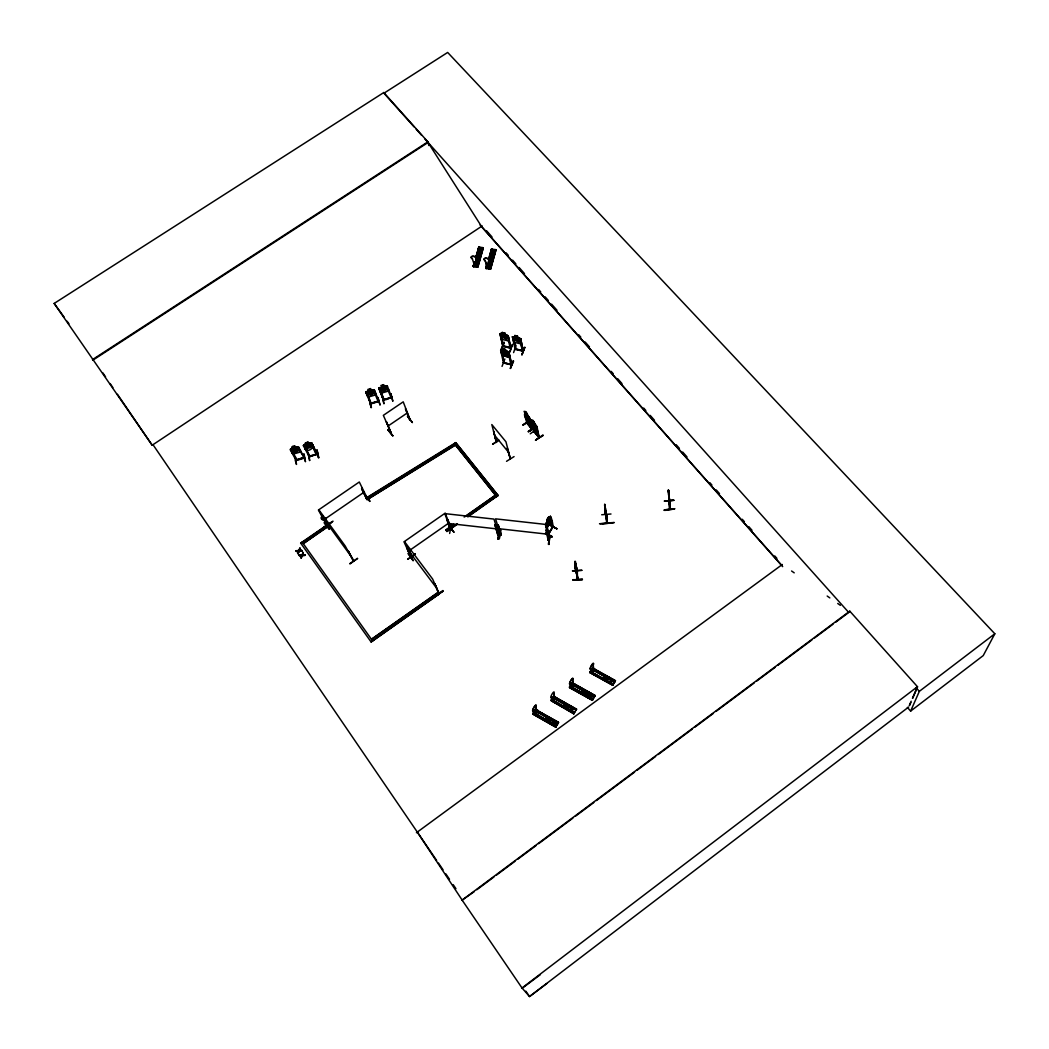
<?xml version="1.0" encoding="UTF-8"?>
<svg xmlns="http://www.w3.org/2000/svg" width="1049" height="1049" viewBox="0 0 1049 1049"><rect width="100%" height="100%" fill="white"/><g stroke="black" fill="none" stroke-linecap="round" stroke-linejoin="round"><path stroke-width="1.5" d="M487.706 267.495L488.519 266.433M488.546 266.38L487.877 266.21L488.257 267.075M487.942 267.22L487.995 266.525M535.541 711.261L535.265 711.956M592.344 670.311L592.462 669.8M322.095 517.904L322.2 515.557L322.699 519.203L324.272 519.255L325.229 517.996M574.891 561.49L577.343 571.325M669.537 498.275L669.708 508.831M570.984 684.564L571.023 683.515L570.682 685.731L571.023 683.515M546.634 524.094L545.926 524.644L546.634 524.094L548.391 534.557L553.02 526.703M606.23 515.177L606.138 514.128L606.82 523.018L605.024 509.473M606.676 521.825L606.742 522.966M607.214 522.887L605.378 512.253M607.096 522.638L606.571 514.272M534.479 711.17L534.216 711.432M577.947 579.323L576.032 570.236M451.044 528.421C451.726 528.801 450.191 530.61 451.28 529.05L445.209 513.118L403.996 541.808L410.985 557.216L411.628 556.547M450.965 528.801L450.309 528.827M450.218 529.011L450.742 529.548M451.437 529.299L450.677 528.88M411.588 556.376L412.231 557.255L411.496 556.049M411.772 556.665L408.035 548.588M550.882 521.602L547.276 527.477L551.184 519.661M366.481 498.459L367.045 498.013M604.801 507.86L605.207 510.05M605.273 508.516L604.906 505.788L605.798 515.938L604.722 504.333L604.88 506.405L604.735 505.408M490.408 257.202L491.05 256.244L492.165 257.451M492.23 257.123L491.955 256.376M367.294 498.314L359.296 482.002L318.398 510.037L327.209 525.89C329.452 525.693 326.619 524.316 328.193 525.628M479.485 255.025L478.318 255.89M669.249 501.96L668.488 490.657M326.934 525.221L327.419 525.851M477.872 254.605L477.938 255.851M477.675 255.104L478.121 255.956M670.075 509.132L668.79 495.102M603.581 677.523L604.381 676.435L605.719 677.248M583.152 692.458L584.227 691.317L585.185 692.983M548.745 719.103L547.945 720.204L546.713 719.627M547.696 718.106L546.726 719.706M668.764 492.768L668.816 490.63M547.971 539.973L549.047 540.327M548.207 540.287L548.116 539.553M549.715 535.711L548.889 544.523L549.873 535.895M545.926 530.296L546.765 530.388L545.926 530.296L548.207 540.327M294.835 449.457L296.736 447.49L295.739 449.51L298.44 450.467L295.32 449.942L293.55 451.922L294.559 449.851L291.989 448.906L294.953 449.365M546.87 533.626L551.997 536.957L545.323 533.548L552.023 536.891M507.375 448.5L510.22 458.544M500.111 534.505L501.055 534.256L500.137 534.164M500.963 534.203L501.094 534.977L500.268 534.518M498.249 524.946L501.107 534.898C498.341 535.567 496.413 524.474 498.249 524.946L501.134 534.57M498.078 538.976L499.508 530.466L498.026 538.963M500.452 530.348L499.009 538.832M500.884 530.204L499.39 538.714M498.668 535.069L497.79 534.951L494.971 525.011L495.81 525.09L498.773 535.095L497.947 534.229M300.119 452.014L300.486 450.48M308.013 445.523L309.927 443.557L308.917 445.576L311.579 446.494L308.485 446.022L306.701 448.002L307.737 445.917L305.193 444.973L308 445.366M451.293 528.998L451.437 529.758L451.358 528.998M447.884 519.727L446.782 519.622L447.884 519.727L451.555 529.693M313.218 448.028L313.507 446.507L311.802 443.006L308.734 443.399L308.052 442.101C304.092 442.573 306.636 444.566 303.305 445.55L309.285 456.761L310.032 456.446L308.826 456.092M313.231 448.107C315.329 444.619 309.639 452.093 306.714 450.1M552.285 697.572L551.944 698.175M410.054 419.666L403.222 401.846L383.357 415.338L390.962 432.713L386.399 421.75L390.975 432.673L390.241 432.319M326.383 518.39C325.413 523.189 317.48 517.865 323.105 516.082M370.349 392.156L372.329 390.123L371.202 392.234L373.719 393.296L370.769 392.693L368.894 394.739L370.048 392.562L367.648 391.526L370.415 391.972M375.214 394.962L375.712 393.349L374.126 389.717M383.396 388.209L385.389 386.229L384.236 388.353L386.714 389.428L383.79 388.812L381.888 390.857L383.069 388.681L380.695 387.632L383.567 388.209M388.182 391.093L388.694 389.467M849.611 611.816L849.782 611.147L917.469 686.702L912.446 698.306M539.12 437.079L538.675 436.83M495.941 249.911L490.565 269.134L496.007 249.898L491.522 248.954L488.48 259.627M531.83 428.831L531.686 428.031M532.118 428.975L526.991 422.773M486.775 268.61L485.975 267.521L486.526 265.554L486.434 268.203L490.08 268.098L490.617 269.121M495.469 249.832L494.84 249.557L489.175 268.924L490.04 269.068L495.6 249.518L490.316 268.99L485.884 268.478L487.129 264.046M487.405 263.902L485.936 268.505M488.716 259.562L491.522 248.954M488.913 259.693L491.902 249.36L488.165 262.656M487.103 266.787L485.202 260.585A2.859 1.455 16.1 0 1 484.704 258.382A2.859 1.455 16.1 0 1 488.585 258.919A2.859 1.455 16.1 0 1 489.096 261.122L489.831 267.167L487.103 266.787L485.163 260.729A2.859 1.455 16.1 0 1 484.651 258.526A2.859 1.455 16.1 0 1 488.546 259.064A2.859 1.455 16.1 0 1 489.044 261.28M487.234 267.01L487.549 268.36L487.234 267.01L488.493 267.193L488.795 268.531L488.493 267.193M488.441 262.696L491.627 249.216M488.257 264.112L492.348 249.229L488.546 264.243L492.296 250.934M488.244 267.443L487.864 266.616M487.798 266.852L488.493 266.38M489.28 268.95L494.158 251.183M495.154 249.793L489.765 269.016L494.669 249.728M526.677 422.721L527.437 423.088L526.86 422.393M527.477 423.376L524.539 411.916L524.762 412.65M408.218 553.78L413.385 560.468M526.768 423.114L531.869 429.159L527.463 423.193M473.623 266.643L474.476 263.692L473.676 266.656L473.728 263.64L474.2 264.322M476.154 257.792L478.672 248.941M476.233 257.805L478.777 248.954M474.725 263.719L474.515 266.748M475.669 260.795L478.934 248.98M475.892 260.729L479.931 247.59M475.682 262.329L479.472 249.059M474.791 266.262L474.463 264.925M474.961 265.646L475.446 264.204L475.145 265.554M475.105 264.374L475.394 265.607L475.236 264.256M475.761 262.342L479.563 249.059M474.909 265.095L474.817 265.305M475.708 265.095L475.984 266.616L475.708 265.095L474.41 265.095M481.412 249.295L476.443 267.023L477.806 267.193L483.261 248.01L478.619 247.42M476.666 266.944L482.107 247.682L482.96 247.892M482.107 247.682L476.954 267.102L482.461 247.905M477.269 267.141L482.855 247.643L478.79 247.092L475.708 257.739M477.793 267.207L483.196 248.023M477.02 265.24L476.207 259.208A2.859 1.455 16.4 0 0 475.669 256.992A2.859 1.455 16.4 0 0 471.788 256.454A2.859 1.455 16.4 0 0 472.325 258.67L472.286 258.815A2.859 1.455 16.4 0 1 471.748 256.612A2.859 1.455 16.4 0 1 475.63 257.149A2.859 1.455 16.4 0 1 476.154 259.352M474.345 262.132L473.191 266.577L474.607 262.08M475.944 257.661L478.79 247.092M412.218 557.176L404.56 541.69L432.621 579.022L438.98 593.537L438.705 592.344M438.652 593.131L434.824 583.742L438.888 593.524M391.697 397.728C392.09 395.906 388.838 399.735 383.436 400.115L379.056 388.799L379.817 388.576L384.222 399.957L383.278 399.367M366.494 391.421L365.799 392.182L374.218 389.664L378.964 401.505L378.099 401.741L378.768 400.784M316.759 454.125L309.835 455.922M309.285 456.761L317.336 453.902M303.843 458.334C307.37 455.096 290.77 462.321 296.277 460.59L290.127 449.575L290.822 448.788C294.677 448.762 289.721 445.668 294.821 446.048L295.543 447.425L297.129 447.503L298.427 449.903L297.575 451.345L294.939 452.132L292.959 451.529L291.648 449.129L292.828 448.277L292.094 446.9M327.327 525.064L328.245 526.06L303.253 543.67L328.403 526.349L322.135 515.702L322.699 519.203M369.471 400.115L371.058 407.655L369.563 400.128M548.771 518.967L545.729 523.897L548.116 534.413L552.954 526.768M371.438 407.497L369.458 399.905M548.011 533.993L548.561 533.233M548.089 534.347L552.718 526.519M552.246 527.634L553.072 527.004M520.815 343.888L514.403 342.354L512.423 336.729L515.111 349.356L515.085 348.57L515.964 348.819L515.767 349.527L513.42 337.529L512.673 337.345L513.328 337.778M521.458 342.682L520.737 343.823M522.599 350.786L522.572 350.366M523.123 350.825L515.99 348.937M521.969 354.628L524.736 347.219L521.956 354.614M521.956 354.837L524.841 347.442M533.01 714.133L555.721 727.101L532.971 714.172L534.82 710.999L533.154 713.792L533.862 712.73L556.39 725.921M556.783 722.158L535.633 709.609L558.514 722.433M514.403 342.354L513.249 340.715M509.237 357.276L502.904 355.598L501.579 353.985L502.877 355.677L509.263 357.184M509.762 356.057L509.158 357.211M517.459 336.139L514.744 335.392L515.125 337.017L513.866 337.175L514.456 339.889L518.626 341.987L519.753 341.161L517.498 336.047M517.773 337.594L520.671 338.696L523.294 351.258L515.203 349.356M516.069 345.331L513.59 352.595M515.78 349.055L515.243 348.596M520.002 339.378L520.855 339.299L520.002 339.378L522.376 351.048M501.514 349.855L500.635 350.209L501.566 349.907L504.163 342.498L500.898 349.737L508.922 352.123L511.742 364.908L509.132 353.093L508.372 352.91L510.732 364.265M520.671 338.696L512.397 336.808M511.007 364.016L511.755 364.632L503.376 362.482M513.184 360.843L510.378 368.501L513.643 361.144M500.793 337.726L501.973 339.365L508.345 340.899L508.988 339.601L508.122 335.693L500.635 333.503L502.628 333.936L502.287 332.467M504.857 358.994L502.038 366.403M507.886 351.481L502.956 348.832L503.363 350.432L502.13 350.497L502.759 353.185L506.955 355.283L508.07 354.47L507.454 351.782C504.949 351.297 506.601 348.176 503.022 348.989M503.481 362.534L504.412 362.836M509.945 347.757L510.719 347.862M501.592 351.559L500.937 351.113L501.684 351.297L504.189 363.151L510.85 364.134M508.372 352.91L509.027 353.356M510.024 351.926L512.489 344.465M512.423 344.426L509.644 351.821M573.764 713.858L551.105 700.64L574.039 713.412M551.42 700.286L551.813 699.644L574.55 712.559L573.869 713.608L550.948 700.155L574.249 713.045L550.948 700.155M504.897 333.136L502.196 332.402L502.602 334.015L501.343 334.172L501.973 336.899L506.142 338.997L507.244 338.158L504.936 333.058M505.264 334.513L507.034 334.946M501.265 349.789L504.097 342.249M503.441 346.078L502.904 345.619M503.625 346.511L500.924 334.526L500.176 334.356L500.819 334.788M507.572 336.126L508.319 336.296L507.572 336.126L510.168 348.137M503.297 350.274L502.93 348.911M499.888 333.818L500.714 333.477L499.914 333.739L502.851 346.419L510.85 348.255L510.784 347.481L503.651 345.96M569.489 687.554L592.344 700.273L569.476 687.567L571.233 684.368M569.633 687.226L570.132 686.334L593.17 698.883L584.608 694.097M572.321 682.86L595.124 695.579L571.993 682.545M555.682 727.154L558.579 722.328L535.292 709.452M533.351 713.556L555.839 726.813L556.534 725.764M536.406 711.655L557.714 723.771L558.317 722.446L555.865 726.76M573.711 713.949L576.57 709.15L553.806 696.326M590.548 671.517L589.918 672.645L591.688 669.55L590.22 671.845L613.141 684.722L590.049 672.252L590.128 671.426M575.757 710.514L576.557 709.176M592.305 700.326L595.137 695.553L594.272 696.995L572.885 685.063M593.157 698.909L592.659 699.749L569.856 686.951M593.432 669.76L614.871 681.693L615.396 680.814M547.237 520.907L547.08 524.828L549.506 522.205L549.545 517.708L548.679 518.547L550.463 516.396L551.04 519.701M909.299 705.571L911.188 701.217M909.575 705.387L910.794 702.568M912.63 698.332L917.521 687.069M668.921 500.412L669.682 509.171M490.499 256.664L490.552 257.595M907.385 707.419L910.637 711.091L919.344 691.343L994.832 633.766L447.661 52.45L383.947 93.217L414.067 126.863M525.982 415.679C528.814 415.312 522.651 409.503 527.031 415.614L528.224 416.138L527.477 416.387L528.971 419.364L527.057 416.387M299.162 551.027L298.034 553.728L299.28 551.223L302.033 550.961L299.28 551.223M302.243 555.38L301.115 558.081L302.361 555.564L305.128 555.314L302.361 555.564M551.564 697.467L551.525 697.454A3.304 0.721 -61.3 0 1 551.066 696.13A3.304 0.721 -61.3 0 1 553.452 692.222A3.304 0.721 -61.3 0 1 553.846 693.573L554.58 697.808L552.902 700.548L551.472 697.48L553.085 700.653L554.751 697.913L553.846 693.573M299.962 548.037L298.86 550.686L295.936 550.751L298.742 550.502L299.962 548.037L299.49 550.686L301.679 550.45L299.49 550.686M301.942 555.026L299.017 555.105L301.942 555.026L303.056 552.364L302.571 555.026L304.761 554.803L302.571 555.026M533.115 424.189L533.902 424.058C529.653 417.699 536.223 425.12 534.623 424.924L537.009 428.766M533.508 713.32L556.245 726.236M535.514 709.989L537.717 711.143C530.296 720.335 542.425 708.862 535.659 709.622M570.118 686.426L581.762 692.51M556.337 726L533.154 712.953M508.28 340.833L508.896 339.574M576.058 710.029L554.737 697.952M594.311 696.956L572.938 684.971M594.626 696.431L573.213 684.538M594.783 696.156L574.852 684.971M615.343 680.893L612.918 684.892L615.357 680.801L592.515 668.213M298.637 551.223C295.543 556.075 301.115 548.811 296.421 551.459L295.936 550.751M300.604 557.347L301.601 555.38L301.115 558.081M516.659 338.984L518.862 338.237L517.472 339.509L519.661 341.659L517 339.679L514.928 340.519L516.344 339.22L514.259 337.149L516.672 338.879M536.852 430.274L536.537 426.091L531.279 419.823L533.784 431.585M532.197 429.002L529.247 417.528L531.371 428.7L530.361 423.927M526.69 422.957L524.618 411.536M391.697 397.204L383.528 399.721M383.305 399.433L384.34 399.905L384.026 399.184M537.783 432.345L537.376 433.014L533.233 428.189L528.421 431.65L533.521 428.582M994.832 633.766L983.241 655.586L910.637 711.091M378.086 401.308L373.667 390.687L374.375 390.189L373.667 390.687M378.886 401.492L378.65 400.784L378.846 401.57M504.084 336.008L506.313 335.247L504.962 336.506L507.178 338.617L504.49 336.69L502.458 337.529L503.835 336.231L501.75 334.146L504.307 336.06M370.441 403.262L377.876 401.177M370.599 403.668L378.807 401.19M316.483 453.811L317.598 454.191L316.693 454.505C314.569 453.378 311.92 441.734 311.343 444.068M296.579 459.698L296.828 459.96M609.023 682.742L611.475 678.651M571.535 712.192L574.026 708.049M590.705 669.878L591.085 670.862L591.452 668.633M612.131 683.214L591.872 672.147L593.511 669.432L593.223 666.482M593.695 669.524L592.056 672.239L590.915 668.974A3.278 0.682 -61.8 0 1 590.626 667.544A3.278 0.682 -61.8 0 1 592.96 663.689A3.278 0.682 -61.8 0 1 593.249 665.105L593.695 669.524L615.029 681.496M571.81 682.86L594.914 695.854L592.462 699.985L569.646 687.134L569.712 686.308L591.413 698.634M570.682 685.731L571.443 684.472M549.65 723.181L552.18 719.024M573.108 684.302L571.456 687.029L570.171 683.856A3.291 0.708 -61.5 0 1 569.817 682.479A3.291 0.708 -61.5 0 1 572.177 678.585A3.291 0.708 -61.5 0 1 572.518 679.975L573.292 684.394L571.639 687.121L570.341 683.961A3.291 0.708 -61.5 0 1 569.987 682.571A3.291 0.708 -61.5 0 1 572.348 678.69A3.291 0.708 -61.5 0 1 572.702 680.08L573.292 684.394M551.695 698.306L552.141 699.237L552.456 697.047M551.892 698.411L552.666 697.152M533.692 711.419L534.177 712.337L534.466 710.147M533.902 711.524L534.675 710.265M537.783 710.448L537.717 711.143M547.853 523.569L549.283 521.235M548.548 517.249L546.988 519.766L548.339 525.746M547.053 519.727L548.496 517.367M549.768 516.79L550.371 516.357L545.729 523.897L548.312 534.216M552.666 526.598L552.653 527.385M552.272 527.713L550.148 517.839C551.341 513.59 554.174 530.479 552.535 526.637M552.561 527.411L550.856 517.301M549.191 524.5L556.967 528.866L548.994 524.788M510.26 458.465L507.139 448.211M510.378 458.819L505.946 441.773L491.811 424.557L496.479 442.416L493.607 431.205L496.426 442.416L496.374 441.485M409.989 419.705L405.596 409.031M576.189 709.78L554.908 697.677M590.062 672.304L613.088 684.8M570.289 686.243L592.987 699.106M605.601 677.956L604.381 678.454M566.591 706.475L565.647 707M585.158 692.904L583.939 693.389M303.423 445.628L304.053 444.933M379.554 387.527L378.859 388.287L387.238 385.691L391.775 397.623M552.653 527.004L550.371 516.357M328.927 524.225C344.347 513.236 309.665 536.511 327.904 525.143M329.124 529.325L324.285 522.782M413.044 560.743L408.245 553.531M576.386 709.373L553.754 696.431M500.373 534.492L495.587 518.849L545.388 524.395L548.85 540.353L548.837 539.579M316.549 453.706L316.85 454.505L311.959 445.091M849.782 611.147L462.124 900.121L522.022 987.988L917.469 686.702M908.67 707.013L529.535 996.55L522.022 987.988M479.065 255.877L479 254.369M546.883 983.49L529.535 996.55L525.851 991.161M522.245 988.237L540.353 974.639M462.124 900.121L474.24 891.663M476.875 889.709L493.948 876.977M496.583 875.01L514.98 861.295M517.603 859.341L536 845.625M538.635 843.658L572.793 818.194M575.429 816.227L593.826 802.524M596.448 800.557L634.553 772.156M637.189 770.189L655.586 756.473M658.208 754.519L692.366 729.042M695.002 727.088L713.399 713.372M716.021 711.406L754.126 683.004M756.762 681.037L775.159 667.321M777.781 665.368L811.952 639.903M814.575 637.936L832.972 624.221M835.607 622.267L848.746 612.472L424.819 138.874M564.913 705.282L566.237 705.112M416.414 832.736L782.331 564.493M368.514 390.871L367.307 391.749L368.369 394.306L370.218 394.975L372.815 394.201L373.772 392.693L372.723 390.136L371.136 390.097L370.625 388.563L367.832 389.481L368.383 390.766M435.309 584.372L434.561 583.926M435.269 596.042L442.848 590.535M435.335 596.199L443.216 591.098L435.361 596.238M532.407 426.222C536.8 429.815 520.238 435.269 533.325 428.359M532.931 421.436L531.437 420.61L535.423 427.586C527.699 414.224 537.154 430.496 532.997 422.865M453.876 532.21L448.592 525.365L453.968 532.105M525.024 414.224L529.771 420.269L529.129 419.01M525.313 417.738C539.212 435.964 523.608 419.325 524.566 414.053M527.595 416.374L525.916 414.263L526.205 415.797M527.896 417.738L528.919 419.128M532.459 426.287L531.699 422.577M411.103 557.163C403.511 543.146 407.982 545.244 412.205 557.294M406.815 547.84L407.51 547.355M407.668 559.222L415.207 553.885M407.72 559.314L415.273 553.977M438.508 592.357L371.49 639.274L438.39 592.082L439.531 593.708L371.11 641.988L300.67 543.094L327.314 524.775M350.064 563.89L357.434 558.291M353.08 559.786L353.461 560.979L348.15 550.882L353.723 560.795L353.172 559.799M348.609 551.499L347.888 551.066M412.401 422.603L407.432 416.23L412.323 422.38M457.43 524.146L446.953 531.476L445.838 529.876L453.692 524.382M464.169 517.065L495.6 495.115L465.586 516.462M445.956 530.178L453.811 524.684M446.953 531.476L457.325 523.857M467.802 516.528L498.065 495.377L455.791 442.612L366.075 498.039L367.098 499.665L455.384 445.196L454.374 443.596L455.791 442.612M467.906 516.829L498.065 495.377M387.855 429.854L392.903 435.912L387.855 429.815M324.285 522.795L329.543 529.063M370.061 501.134L364.698 494.748M331.34 522.546L323.839 527.765M327.393 525.824L327.957 525.365M369.668 501.435L365.144 494.682M498.721 440.056L492.571 444.317L498.826 440.239M409.635 550.384L448.906 522.966M322.581 516.305L322.41 515.518L321.741 516.003L322.594 515.767L322.2 518.652M366.678 498.852L361.59 488.664L362.272 488.191L361.761 488.886L366.547 498.839L366.953 497.737M538.819 436.935L536.17 426.274L536.904 426.668L539.265 437.525L534.046 431.296L531.686 420.439M536.904 426.668L536.17 426.274M537.455 428.569L530.243 433.827M533.915 430.837L539.002 437.708L536.485 426.038M536.983 430.313L532.066 423.455M543.054 435.401L535.488 440.147L543.067 435.44M525.759 412.873L525.457 411.51L527.529 423.481M524.959 414.945L529.771 421.829M525.379 411.562L527.201 413.594L529.47 421.646L526.073 417.686M527.424 415.011L527.149 413.568M524.133 411.3L529.352 417.515L529.679 420.819M529.732 418.105L528.998 417.712M530.165 420.02L522.9 425.029L530.151 420.02M530.388 420.138L523.11 425.133M534.308 422.223L532.63 420.072L532.918 421.606M534.597 423.573L534.334 422.144M323.866 519.806L364.16 492.125M303.646 541.468L327.472 525.077L328.403 526.349M387.789 426.209L407.366 412.886M482.225 225.915L152.184 445.222L54.168 303.436L383.764 92.548L427.887 141.838L428.831 145.523M92.456 359.637L427.887 141.838M92.85 360.174L428.058 142.48L481.491 226.414L781.518 565.096M475.446 265.253L475.092 264.545M367.609 497.488L453.102 444.763M455.279 444.868L367.098 499.665M576.911 570.407L577.527 579.546L574.97 564.821M510.102 347.403L511.033 348.019L508.319 336.296M510.811 348.281L508.031 335.693M520.579 338.696L523.307 350.982L515.177 348.989L516.056 349.238M504.267 363.111L501.684 351.297M511.624 364.908L503.481 362.941L500.661 350.13L501.671 353.998M382.282 396.312L383.934 403.813L382.321 396.076M295.005 456.485L296.474 464.432L295.162 456.669M309.494 460.55L308.039 452.591L309.835 460.419M478.829 247.249L479.616 247.354M482.724 247.957L477.164 267.115M309.678 456.21L309.993 456.525M378.912 401.465L370.612 403.97L371.162 403.026M478.095 254.592L479.223 254.619M512.489 336.847L515.164 336.926M386.635 386.543L387.409 386.307L386.701 386.793L391.12 397.899M366.848 392.719L366.009 392.68L366.783 392.457L371.359 403.799M379.122 389.061L379.817 388.576M388.274 391.12L381.731 393.073L380.328 391.972M392.759 400.928L390.923 393.729M384.196 399.289L391.107 397.873M379.908 404.77L377.876 397.401L380.066 404.94M296.172 460.577L304.512 458.098L298.611 446.953L295.543 447.425L294.769 446.192M290.77 448.841L297.378 446.874M303.987 444.907L310.583 442.94M298.1 447.726L298.873 447.49L298.152 448.002L304.433 458.164M304.394 445.851L303.672 446.349L304.394 445.851L310.032 456.446M291.268 450.047C289.026 448.566 297.273 458.505 297.037 460.327M293.641 453.955L292.002 452.919L293.589 454.02L300.211 452.04M296.828 459.79L303.449 457.823M318.935 457.705L316.746 450.205M526.886 419.259L529.325 422.144L527.804 419.194L528.604 419.01L525.628 415.509L526.86 419.259M409.713 419.902L409.726 419.023M503.323 346.131L502.707 345.619L503.717 346.262M370.69 403.983L365.786 392.103L367.425 395.801M383.567 400.102L378.833 388.209M309.206 456.721L317.506 454.217L311.723 443.058L310.57 442.993M298.519 551.04L296.421 551.459M301.601 555.38L299.371 555.616L301.719 555.564M304.079 453.981L305.469 461.744L303.725 454.086M451.358 529.719L450.257 529.102M548.771 540.012L548.194 539.514M668.751 495.469L668.357 489.949L668.816 493.856M668.528 490.381L669.249 498.406M604.63 504.438L607.109 522.153M604.827 504.595L606.584 515.413M604.591 505.028L605.771 513.013M604.88 505.369L605.155 504.569M673.76 500.268L664.423 501.147L673.76 500.137M604.788 507.546L605.076 509.106M605.103 510.942L605.05 509.04M601.706 514.744L610.99 513.997M674.573 508.739L665.21 509.735M674.586 508.935C655.022 510.378 666.679 511.283 674.573 508.686M602.362 523.844C639.824 520.173 573.934 525.667 611.672 523.071M577.356 570.735L575.154 561.543L577.37 571.692M574.773 562.238L575.704 566.998M574.957 565.175L575.193 566.329M575.311 568.23L575.56 569.659L574.983 561.412L576.019 570.486M581.828 570.263L572.4 570.879L581.841 570.368M572.938 579.704L582.444 579.664L572.99 579.992M572.977 579.94L582.379 578.982M528.906 419.01L525.549 415.011M451.24 525.195L449.654 533.469M534.229 432.031L532.643 423.678L533.43 424.268M384.196 386.202L385.783 386.242L386.779 388.812L385.809 390.32L383.213 391.107L381.377 390.425L380.354 387.855L381.574 386.976L380.892 385.494L383.711 384.655L384.249 386.045M438.574 592.331L439.177 593.17M497.357 525.156L498.196 525.247M494.918 525.313L495.757 525.392M548.116 540.235L548.955 540.327M498.577 528.683L547.657 534.203M448.5 523.464L496.977 528.919M584.227 693.507L583.283 692.904M565.66 707.078L564.572 705.951M547.683 718.027L548.771 719.168M477.072 265.095L474.305 264.859L472.325 258.67M487.142 266.63L489.87 267.01M473.165 265.594L477.256 266.171L477.439 266.971L473.427 266.512M485.975 267.521L486.434 268.203M487.588 268.19L488.847 268.36M450.598 529.522L446.782 519.622M510.929 347.966L502.891 346.065L500.006 333.779M498.773 534.675L497.882 534.951L494.971 525.011M501.488 349.933L503.363 350.432M499.691 530.65L498.196 539.147M603.713 677.969L604.394 678.533M513.263 361.04L510.378 368.278M549.165 524.5L556.927 528.735M545.546 533.141L552.259 536.524M592.698 667.99L615.514 680.696M593.8 669.328L615.225 681.181L593.511 669.432M593.328 670.114L613.337 681.155L593.262 670.206M593.288 664.371A3.278 0.682 -61.8 0 0 592.541 663.833A3.278 0.682 -61.8 0 0 590.364 667.675A3.278 0.682 -61.8 0 0 590.744 668.869L590.915 668.974M591.846 672.606L606.152 680.499M609.01 682.073L611.869 683.66M589.944 671.74L611.816 683.738M574.786 685.063L594.652 696.352L573.042 684.63M569.515 686.636L591.361 698.713M555.013 697.336L576.334 709.452M554.58 697.808L576.085 709.95L554.528 698.136M554.423 698.477L572.911 708.901M554.357 698.568L572.859 708.98M553.243 700.444L574.524 712.599M535.751 706.751L536.616 710.907L534.924 713.661L533.351 710.684A3.317 0.747 -61.1 0 1 532.892 709.36A3.317 0.747 -61.1 0 1 535.305 705.426A3.317 0.747 -61.1 0 1 535.751 706.751L536.786 710.999L535.108 713.753L533.521 710.776A3.317 0.747 -61.1 0 1 533.076 709.465A3.317 0.747 -61.1 0 1 535.475 705.531A3.317 0.747 -61.1 0 1 535.934 706.856M535.383 710.199L556.613 722.433M535.147 710.409L557.898 723.364M535.134 710.501L557.858 723.443M535.278 713.543L553.728 724.085M532.958 713.268L556.075 726.524M533.312 713.635L556.022 726.603M317.257 453.588L317.441 454.322M669.708 508.909L668.895 491.404M305.167 449.09L306.741 449.955M305.141 449.011L306.754 450.047M577.304 570.564L577.475 579.363M791.575 570.997L794.211 572.846M827.189 596.042L829.825 597.904M837.731 603.477L840.38 605.325M525.51 415.168L526.283 415.732M367.334 395.84L368.763 396.928L375.306 394.988M531.738 429.146L529.299 417.463M538.74 437.236L533.797 431.467M576.321 572.754L575.455 569.594M549.833 535.882L548.339 544.274M416.217 129.263L421.593 135.269M916.092 687.698L919.344 691.343M486.566 230.806L491.981 236.917M506.064 252.809L508.227 255.248M512.568 260.139L515.82 263.81M519.071 267.482L524.487 273.592M538.57 289.472L540.733 291.924M545.074 296.815L548.325 300.473M551.564 304.144L556.993 310.255M578.655 334.71L580.818 337.149M585.158 342.04L589.486 346.931M611.161 371.372L613.324 373.811M617.664 378.702L621.991 383.593M643.666 408.048L645.83 410.487M650.157 415.378L654.497 420.269M676.159 444.71L679.411 448.382M682.663 452.04L687.003 456.931M709.753 482.606L711.917 485.044M716.244 489.935L719.496 493.607M742.246 519.268L744.423 521.72M748.75 526.611L752.002 530.269M774.752 555.944L776.916 558.383M480.127 225.076L782.672 566.63M526.428 415.404L527.385 416.178M528.027 418.105L526.388 416.191L528.591 420.623L527.477 415.443L525.851 413.503L528.04 417.974M533.535 424.714L535.187 426.641M533.351 424.74L535.737 427.441L534.938 427.717L536.445 430.667L533.403 427.1L534.203 426.851L532.761 424.058L534.334 424.793L536.131 427.9L534.623 424.924M514.062 456.59L506.536 461.311M525.785 412.257L526.926 413.962L525.89 412.716M533.561 424.57L535.187 426.523M494.761 435.44L508.713 452.486M455.909 442.94L498.157 495.692M454.374 443.596L496.715 496.702M455.489 445.169L495.705 495.443M387.946 429.526L392.798 435.728M445.838 529.876L446.835 531.174M408.861 551.171L436.581 588.083M357.643 558.592L349.828 563.575M324.272 519.504L350.34 555.341M54.168 303.436L64.343 317.427M67.123 321.243L68.972 323.787M301.561 550.266L302.033 550.961M304.643 554.606L305.128 555.314M297.523 553.007L298.034 553.728M299.017 555.105L299.49 555.8M542.805 435.112L535.567 440.2M436.62 860.39L152.931 444.606L152.118 445.13L117.436 394.267M438.469 863.078L443.058 869.818M445.825 873.869L449.497 879.259M453.181 884.648L455.948 888.7M102.828 372.841L105.569 376.866M110.132 383.554L112.872 387.566M535.082 426.196L536.065 427.677M417.305 832.067L462.412 900.488M534.544 423.547L536.603 430.182L533.194 426.182M300.67 543.094L302.151 542.084L372.631 640.926M371.11 641.988L439.531 593.708M535.724 424.95L536.406 426.091M528.552 416.361L529.273 417.568M322.41 515.518L328.258 525.798M327.826 525.89L318.804 509.735L345.187 545.952L353.461 560.979M306.006 444.265L305.325 442.953L306.033 444.343L304.839 445.196L306.124 447.608L308.078 448.211L310.714 447.425L311.579 445.982L310.32 443.57L308.681 443.557L307.973 442.167M311.737 443.137L313.533 446.586M522.468 351.061L520.724 342.04M378.938 388.196L380.42 391.933M405.425 408.822L409.648 419.902M450.729 529.693L444.802 513.617L493.974 519.085L498.76 534.754M590.744 668.869L591.872 672.147M545.27 720.597L547.827 716.533M551.944 724.413L554.488 720.335M322.358 515.911L323.459 519.425M553.57 701.532L555.76 697.349L555.682 698.057M577.855 578.72L575.206 563.483M383.764 92.548L383.947 93.217M563.274 707.432L565.791 703.407M567.64 709.911L570.158 705.872M390.818 393.795L392.824 401.164M569.961 711.222L572.479 707.183M669.354 500.557L670.127 509.067M473.728 263.64L473.925 264.44L477.649 264.807M477.361 252.416L481.386 252.822M581.841 693.861L584.345 689.862M503.572 349.251L505.225 349.658M584.162 695.159L586.666 691.147M546.359 523.949L548.588 533.653M486.526 265.554L486.71 266.354M586.221 696.313L588.725 692.301M490.801 266.931L490.303 266.092L490.447 266.734M547.263 519.465L548.194 517.957M548.457 517.209L549.768 523.412M489.07 257.975L493.109 258.382M514.377 341.908L515.977 349.212M534.544 424.727L533.482 423.494M592.528 673.117L594.717 668.96L594.599 669.682M575.272 566.657L575.691 568.807L575.101 563.929L575.416 568.217M602.283 678.926L604.762 674.94M604.604 680.211L607.083 676.225M606.676 681.352L609.141 677.366M610.557 683.502L613.022 679.516M575.901 566.067L575.521 564.008L575.796 566.08M605.417 509.342C604.893 503.73 605.483 511.466 605.286 508.595M664.41 501.002L673.773 500.386M605.312 510.142L605.64 513.446L605.588 512.581M668.711 492.191L668.711 493.03M669.21 499.193L668.816 494.879M669.105 496.374L668.685 491.981M668.606 493.83L668.777 496.243M606.545 515.151L607.03 521.786M575.481 561.517L575.534 562.316M575.691 570.263L575.98 569.437L576.019 570.368M668.462 489.935L669.026 501.724M366.14 498.223L367.216 498.367L366.206 498.209M502.445 350.694L504.569 352.766L503.153 354.024L505.198 353.211L507.886 355.178L505.71 353.028L507.047 351.808L505.094 352.582L502.445 350.694M411.274 556.468L411.851 557.478L411.208 556.521M612.826 685.246L589.944 672.606L612.773 685.325M591.02 693.494L588.568 697.716L591.02 693.494M592.567 694.359L590.115 698.582L592.567 694.359M556.009 721.122L553.518 725.384L556.036 721.227M568.086 704.613L565.608 708.836L568.112 704.705M550.096 717.752L547.604 722L550.096 717.752M572.02 687.606C573.2 687.239 576.871 679.293 572.02 687.606M370.192 389.087L368.697 390.044L370.192 389.087M383.278 385.18L381.77 386.15L383.278 385.18M371.32 390.556L368.71 391.329L369.759 393.886L372.369 393.113L371.32 390.556M384.38 386.661L381.757 387.435L382.78 390.005L385.389 389.231L384.38 386.661M294.415 446.559L292.71 447.058L294.415 446.559M307.645 442.612L305.941 443.124L307.645 442.612M295.7 447.923L293.064 448.71L294.376 451.109L297.011 450.323L295.7 447.923M308.904 443.989L306.256 444.776L307.527 447.189L310.163 446.402L308.904 443.989M317.113 450.126L318.49 457.862L317.1 450.113M575.901 566.027L576.229 572.872L575.901 566.027M482.304 249.583L478.239 249.019L482.304 249.583M495.062 251.458L490.984 250.895L495.062 251.458M481.937 250.881L477.872 250.318L481.937 250.881M494.695 252.757L490.617 252.193L494.695 252.757M494.145 254.71L490.067 254.146L494.145 254.71M480.888 254.54L476.823 253.976L480.888 254.54M493.659 256.428L489.581 255.864L493.699 256.599M480.337 256.481L476.259 255.917L480.337 256.481M504.412 333.294L502.773 332.9L504.412 333.294M516.973 336.296L515.321 335.903L516.973 336.296M505.264 335.116L502.707 334.5L503.336 337.227L505.88 337.83L505.264 335.116M517.8 338.119L515.229 337.503L515.82 340.217L518.376 340.833L517.8 338.119M506.077 351.454L503.507 350.838L504.136 353.513L506.693 354.142L506.077 351.454M535.724 429.146L534.072 427.218L533.01 422.052L534.649 424.006L535.724 429.146M534.02 422.078L532.958 420.819L534.02 422.078"/></g></svg>
